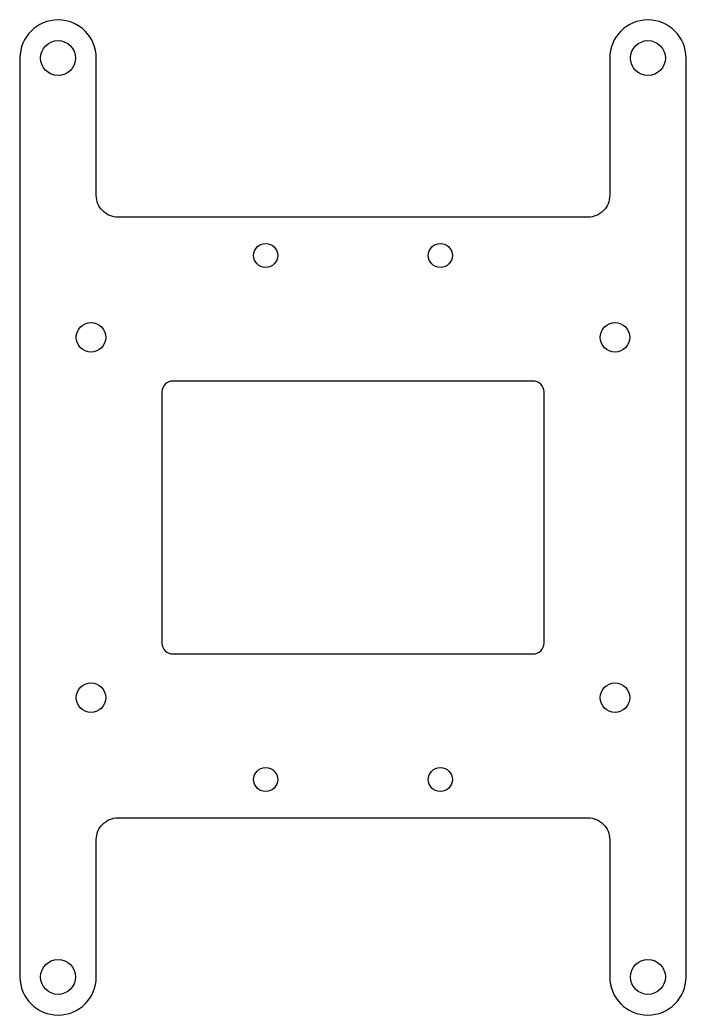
# Model space of a CAD drawing. Header units: millimetres. Extents: x -30.5 to 30.5, y -45.6 to 45.6.
import ezdxf

# ---------------------------------------------------------------- set-up
doc = ezdxf.new("R2010")
doc.units = ezdxf.units.MM
doc.layers.get('0').update_dxf_attribs({"linetype": 'CONTINUOUS'})

msp = doc.modelspace()

# ---------------------------------------------------------------- linework, layer by layer
for points in [[(-30.512, 42.076), (-30.512, -42.076, 1), (-23.512, -42.076), (-23.512, -29.5, -0.414214), (-21.512, -27.5), (21.512, -27.5, -0.414214), (23.512, -29.5), (23.512, -42.076, 1), (30.512, -42.076), (30.512, 42.076, 1), (23.512, 42.076), (23.512, 29.5, -0.414214), (21.512, 27.5), (-21.512, 27.5, -0.414214), (-23.512, 29.5), (-23.512, 42.076, 1)], [(17.5, 11.5, 0.414214), (16.5, 12.5), (-16.5, 12.5, 0.414214), (-17.5, 11.5), (-17.5, -11.5, 0.414214), (-16.5, -12.5), (16.5, -12.5, 0.414214), (17.5, -11.5)]]:
    msp.add_lwpolyline(points, format="xyb", close=True)
for centre, radius in [((-27.012, 42.076), 1.6), ((27.012, 42.076), 1.6), ((-8, 24), 1.1), ((8, 24), 1.1), ((-24, 16.5), 1.35), ((24, 16.5), 1.35), ((-24, -16.5), 1.35), ((24, -16.5), 1.35), ((-8, -24), 1.1), ((8, -24), 1.1), ((-27.012, -42.076), 1.6), ((27.012, -42.076), 1.6)]:
    msp.add_circle(centre, radius)

doc.saveas('drawing.dxf')
